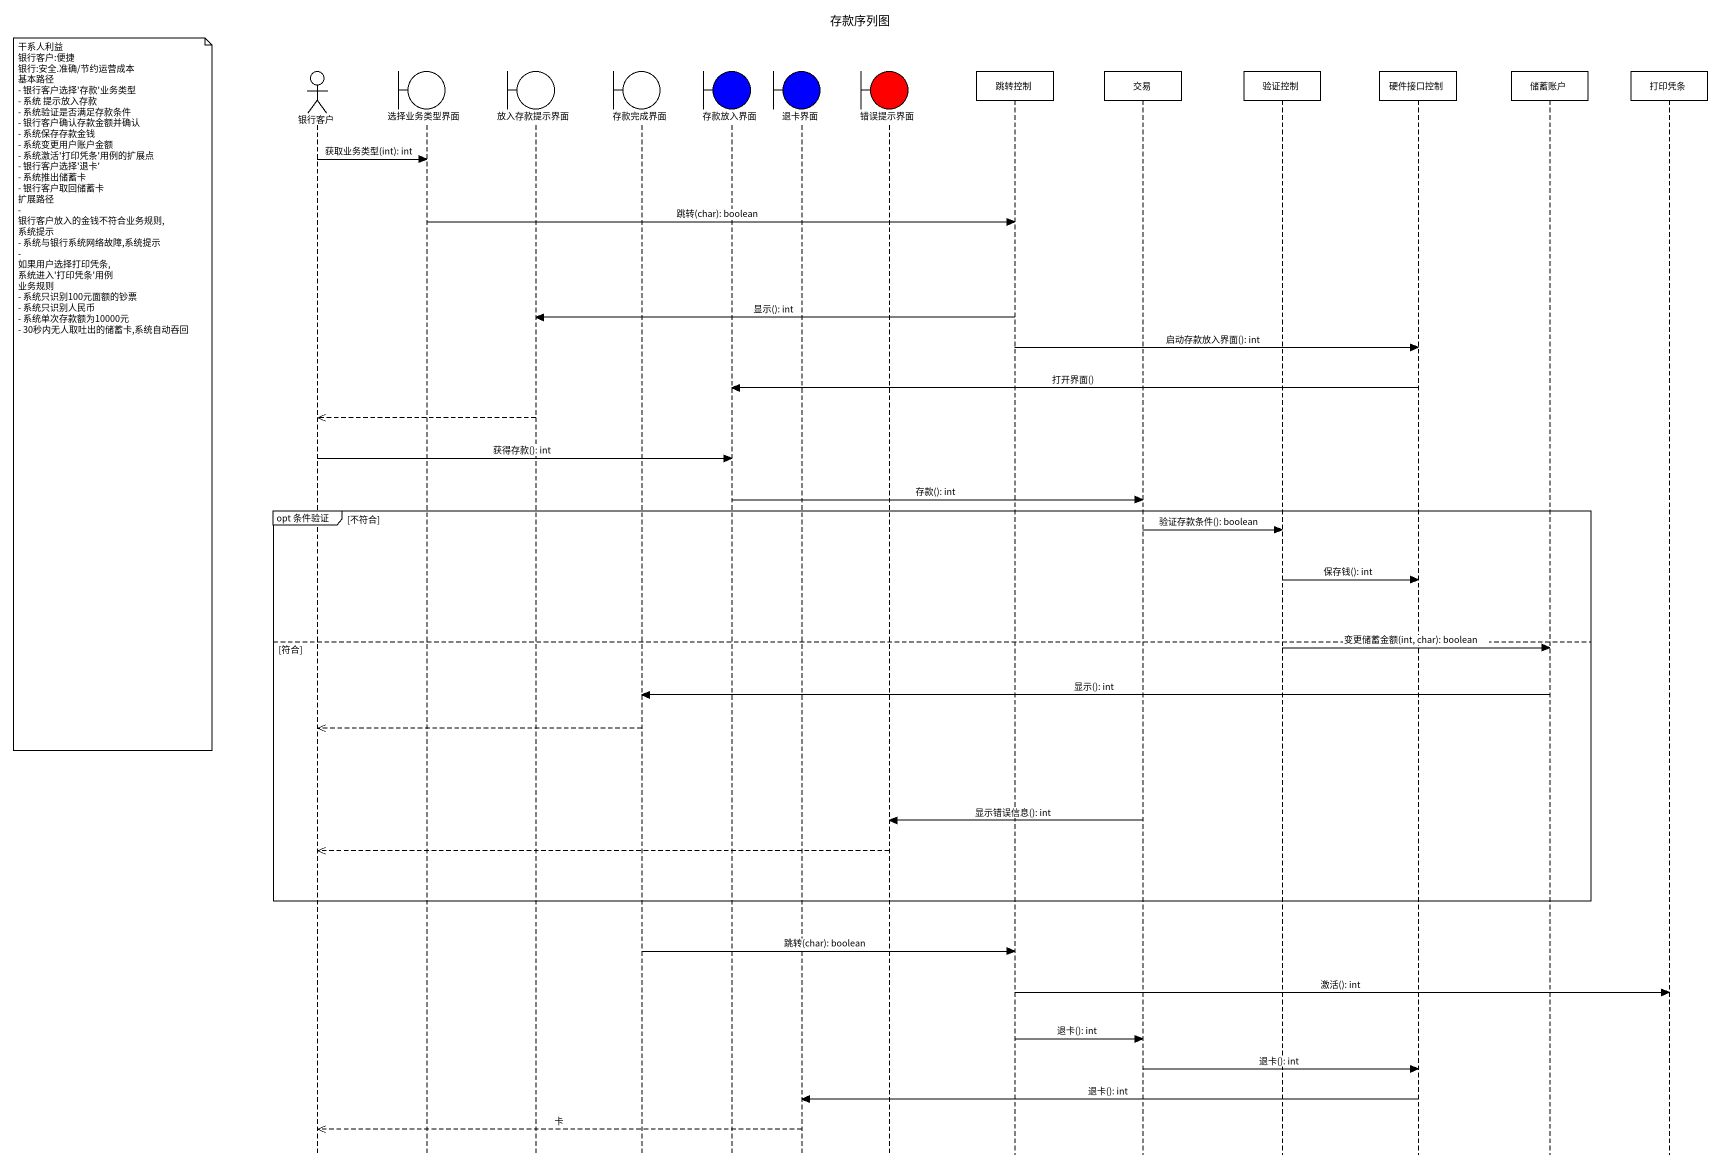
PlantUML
@startuml
title 存款序列图
hide footbox
actor 银行客户
boundary 选择业务类型界面
boundary 放入存款提示界面
boundary 存款完成界面
boundary 存款放入界面 #0000FF
boundary 退卡界面 #0000FF
boundary 错误提示界面 #FF0000
participant 跳转控制
participant 交易
participant 验证控制
participant 硬件接口控制
participant 储蓄账户
participant 打印凭条

银行客户 -> 选择业务类型界面 : 获取业务类型(int): int
选择业务类型界面 -> 跳转控制 : 跳转(char): boolean
跳转控制 -> 放入存款提示界面 : 显示(): int
跳转控制 -> 硬件接口控制 : 启动存款放入界面(): int
硬件接口控制 -> 存款放入界面 : 打开界面()
note left of 银行客户
  干系人利益
  银行客户:便捷
  银行:安全.准确/节约运营成本
  基本路径
  - 银行客户选择'存款'业务类型
  - 系统 提示放入存款
  - 系统验证是否满足存款条件
  - 银行客户确认存款金额并确认
  - 系统保存存款金钱
  - 系统变更用户账户金额
  - 系统激活'打印凭条'用例的扩展点
  - 银行客户选择'退卡'
  - 系统推出储蓄卡
  - 银行客户取回储蓄卡
  扩展路径
  - 银行客户放入的金钱不符合业务规则,系统提示
  - 系统与银行系统网络故障,系统提示
  - 如果用户选择打印凭条,系统进入'打印凭条'用例
  业务规则
  - 系统只识别100元面额的钞票
  - 系统只识别人民币
  - 系统单次存款额为10000元
  - 30秒内无人取吐出的储蓄卡,系统自动吞回
end note
放入存款提示界面 -->> 银行客户
银行客户 -> 存款放入界面 : 获得存款(): int
存款放入界面 -> 交易 : 存款(): int
group opt 条件验证 [不符合]
  交易 -> 验证控制 : 验证存款条件(): boolean
  验证控制 -> 硬件接口控制 : 保存钱(): int
else 符合
  验证控制 -> 储蓄账户 : 变更储蓄金额(int, char): boolean
  储蓄账户 -> 存款完成界面 : 显示(): int
  存款完成界面 -->> 银行客户
  交易 -> 错误提示界面 : 显示错误信息(): int
  错误提示界面 -->> 银行客户
end
存款完成界面 -> 跳转控制 : 跳转(char): boolean
跳转控制 -> 打印凭条 : 激活(): int
跳转控制 -> 交易 : 退卡(): int
交易 -> 硬件接口控制 : 退卡(): int
硬件接口控制 -> 退卡界面 : 退卡(): int
退卡界面 -->> 银行客户 : 卡
@enduml
